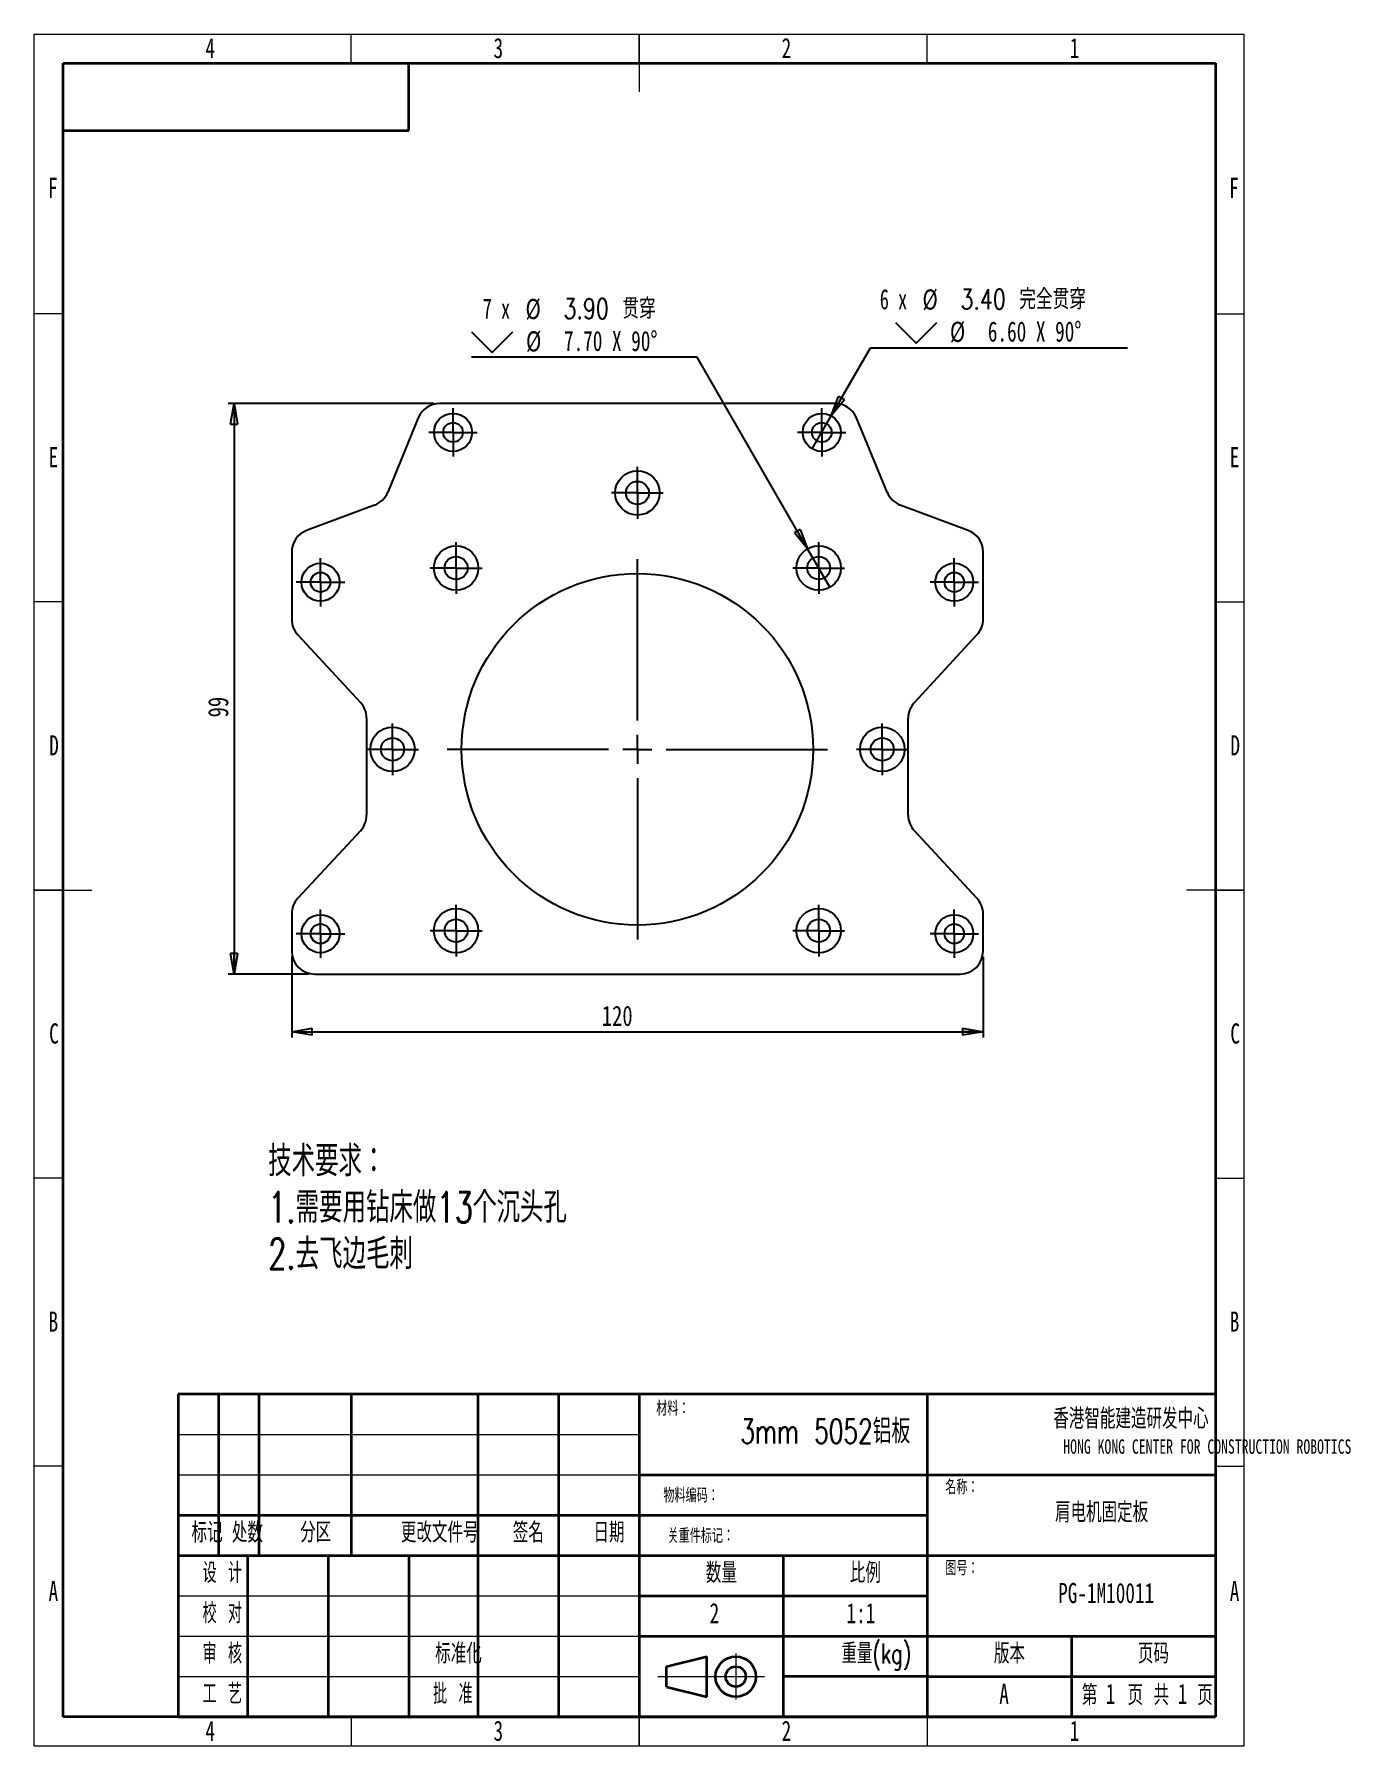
# Model space of a CAD drawing. Header units: millimetres. Extents: x 0 to 228, y 0 to 297.
import ezdxf

# ---------------------------------------------------------------- set-up
doc = ezdxf.new("R2010")
doc.units = ezdxf.units.MM
doc.linetypes.add('CENTERX2', pattern=[20.32, 12.7, -2.54, 2.54, -2.54])
for name, color, linetype, lineweight in [('标注层', 5, 'Continuous', 25), ('粗实线层', 7, 'Continuous', 25), ('轮廓实线层', 7, 'Continuous', 50)]:
    doc.layers.add(name, color=color, linetype=linetype, lineweight=lineweight)
doc.layers.add('细实线层', color=7, linetype='Continuous')
doc.styles.add('SLDTEXTSTYLE0', font='TXT', dxfattribs={"width": 0.7, "bigfont": 'bigfont'})
doc.styles.add('SLDTEXTSTYLE1', font='TXT', dxfattribs={"width": 0.633333, "bigfont": 'bigfont'})
doc.styles.add('SLDTEXTSTYLE2', font='TXT', dxfattribs={"width": 0.7})
doc.styles.add('SLDTEXTSTYLE3', font='TXT', dxfattribs={"width": 0.75})
doc.styles.add('SLDTEXTSTYLE4', font='TXT', dxfattribs={"width": 0.666667})
doc.styles.add('SLDTEXTSTYLE5', font='TXT', dxfattribs={"width": 0.75, "bigfont": 'bigfont'})
doc.dimstyles.new('SLDDIMSTYLE0', dxfattribs={"dimtxt": 3.5, "dimasz": 3.556, "dimexe": 0, "dimexo": 0.0625, "dimgap": 0.875, "dimtad": 1, "dimdec": 0, "dimrnd": 1e-09, "dimzin": 12, "dimdsep": 46, "dimtxsty": 'SLDTEXTSTYLE3', "dimblk1": 'CLOSED', "dimblk2": 'CLOSED', "dimsah": 1, "dimcen": 0.09, "dimadec": 0, "dimazin": 3, "dimtfac": 1, "dimtdec": 0, "dimtofl": 0, "dimtmove": 0, "dimatfit": 3, "dimldrblk": 'CLOSED', "dimfxl": 1, "dimfrac": 2, "dimtolj": 1, "dimtzin": 12, "dimarcsym": 0})
doc.dimstyles.new('SLDDIMSTYLE1', dxfattribs={"dimtxt": 3.5, "dimasz": 3.556, "dimexe": 0, "dimexo": 0.0625, "dimgap": 0.875, "dimtad": 0, "dimtih": 1, "dimtoh": 1, "dimrnd": 1e-09, "dimzin": 4, "dimdsep": 46, "dimtxsty": 'SLDTEXTSTYLE3', "dimblk1": 'NONE', "dimblk2": 'CLOSED', "dimsah": 1, "dimcen": 0, "dimadec": 0, "dimazin": 1, "dimtfac": 1, "dimtmove": 0, "dimatfit": 3, "dimldrblk": 'NONE', "dimfxl": 1, "dimfrac": 2, "dimtolj": 1, "dimtzin": 12, "dimarcsym": 0})

# ---------------------------------------------------------------- blocks, each defined once
blk = doc.blocks.new('_Closed')
at = {"color": 0, "linetype": 'ByBlock', "lineweight": -2}
for p, q in [((-1, 0.166667), (0, 0)), ((-1, 0.166667), (-1, -0.166667)), ((0, 0), (-1, -0.166667)), ((0, 0), (-1, 0))]:
    blk.add_line(p, q, dxfattribs=at)
blk = doc.blocks.new('_D')
at = {"layer": '标注层'}
for p, q in [((44.68, 136.91), (44.68, 122.91)), ((164.68, 136.91), (164.68, 122.91)), ((44.68, 123.91), (164.68, 123.91))]:
    blk.add_line(p, q, dxfattribs=at)
at = {"layer": '标注层', "xscale": 3.556, "yscale": 3.556, "rotation": 180}
blk.add_blockref('_Closed', (44.68, 123.91, -106.5), dxfattribs=at)
at = {"layer": '标注层', "xscale": 3.556, "yscale": 3.556}
blk.add_blockref('_Closed', (164.68, 123.91, -106.5), dxfattribs=at)
at = {"layer": '标注层', "insert": (98.5, 128.42), "char_height": 3.5, "attachment_point": 1, "style": 'SLDTEXTSTYLE3'}
blk.add_mtext('120', dxfattribs=at)
blk = doc.blocks.new('_D_1')
at = {"layer": '标注层'}
for p, q in [((69.36, 232.91), (33.68, 232.91)), ((34.68, 232.91), (34.68, 133.91)), ((47.68, 133.91), (33.68, 133.91))]:
    blk.add_line(p, q, dxfattribs=at)
at = {"layer": '标注层', "xscale": 3.556, "yscale": 3.556}
for p, rotation in [((34.68, 232.91, -106.5), 90), ((34.68, 133.91, -106.5), 270)]:
    blk.add_blockref('_Closed', p, dxfattribs=dict(at, rotation=rotation))
at = {"layer": '标注层', "insert": (30.17, 178.45), "char_height": 3.5, "attachment_point": 1, "rotation": 90, "style": 'SLDTEXTSTYLE3'}
blk.add_mtext('99', dxfattribs=at)
blk = doc.blocks.new('SW_SYMBOL_HOLE_SINK')
at = {"layer": '标注层', "color": 0}
for p, q in [((0, 875), (800, 75)), ((800, 75), (1600, 875))]:
    blk.add_line(p, q, dxfattribs=at)
blk = doc.blocks.new('_D_2')
at = {"layer": '标注层'}
for p, q in [((115.03, 240.95), (75.91, 240.95)), ((134.22, 207.71), (115.03, 240.95)), ((138.07, 201.04), (134.22, 207.71))]:
    blk.add_line(p, q, dxfattribs=at)
at = {"layer": '标注层', "xscale": 0.0044707031, "yscale": 0.0044707031, "zscale": 0.0044707031}
blk.add_blockref('SW_SYMBOL_HOLE_SINK', (75.91, 241.44), dxfattribs=at)
at = {"layer": '标注层', "xscale": 3.556, "yscale": 3.556, "rotation": 300}
blk.add_blockref('_Closed', (134.22, 207.71, -106.5), dxfattribs=at)
at = {"layer": '标注层', "char_height": 3.5, "attachment_point": 1}
for s, insert, style in [('7 x', (77.84, 251.13), 'SLDTEXTSTYLE4'), ('%%c', (85.26, 251.07), 'SLDTEXTSTYLE3'), ('3.90 贯穿', (91.85, 251.13), 'SLDTEXTSTYLE5'), ('%%c', (85.35, 245.46), 'SLDTEXTSTYLE3'), ('7.70 X 90°', (91.94, 245.52), 'SLDTEXTSTYLE2')]:
    blk.add_mtext(s, dxfattribs=dict(at, insert=insert, style=style))
blk = doc.blocks.new('_None')
blk = doc.blocks.new('_D_3')
at = {"layer": '标注层'}
for p, q in [((138.33, 230.77), (145.16, 242.59)), ((145.16, 242.59), (189.74, 242.59)), ((135.03, 225.05), (138.33, 230.77))]:
    blk.add_line(p, q, dxfattribs=at)
at = {"layer": '标注层', "xscale": 0.0044707031, "yscale": 0.0044707031, "zscale": 0.0044707031}
blk.add_blockref('SW_SYMBOL_HOLE_SINK', (149.48, 243.08), dxfattribs=at)
at = {"layer": '标注层', "xscale": 3.556, "yscale": 3.556, "rotation": 240}
blk.add_blockref('_Closed', (138.33, 230.77, -106.5), dxfattribs=at)
at = {"layer": '标注层', "char_height": 3.5, "attachment_point": 1}
for s, insert, style in [('6 x', (146.75, 252.77), 'SLDTEXTSTYLE4'), ('%%c', (154.16, 252.72), 'SLDTEXTSTYLE3'), ('3.40 完全贯穿', (160.75, 252.77), 'SLDTEXTSTYLE5'), ('%%c', (158.92, 247.11), 'SLDTEXTSTYLE3'), ('6.60 X 90°', (165.51, 247.16), 'SLDTEXTSTYLE2')]:
    blk.add_mtext(s, dxfattribs=dict(at, insert=insert, style=style))
blk = doc.blocks.new('SW_CENTERMARKSYMBOL_0')
at = {"layer": '标注层', "color": 0}
for p, q in [((0, 2.5), (0, 4.2)), ((-2.5, 0), (-4.2, 0)), ((0, 0), (-2.5, 0)), ((0, 0), (0, 2.5)), ((0, 0), (0, -2.5)), ((0, 0), (2.5, 0)), ((2.5, 0), (4.2, 0)), ((0, -2.5), (0, -4.2))]:
    blk.add_line(p, q, dxfattribs=at)
blk = doc.blocks.new('SW_CENTERMARKSYMBOL_1')
at = {"layer": '标注层', "color": 0}
for p, q in [((0, 2.5), (0, 4.2)), ((-2.5, 0), (-4.2, 0)), ((0, 0), (-2.5, 0)), ((0, 0), (0, 2.5)), ((0, 0), (0, -2.5)), ((0, 0), (2.5, 0)), ((2.5, 0), (4.2, 0)), ((0, -2.5), (0, -4.2))]:
    blk.add_line(p, q, dxfattribs=at)
blk = doc.blocks.new('SW_CENTERMARKSYMBOL_2')
at = {"layer": '标注层', "color": 0}
for p, q in [((0, 2.5), (0, 4.2)), ((-2.5, 0), (-4.2, 0)), ((0, 0), (-2.5, 0)), ((0, 0), (0, 2.5)), ((0, 0), (0, -2.5)), ((0, 0), (2.5, 0)), ((2.5, 0), (4.2, 0)), ((0, -2.5), (0, -4.2))]:
    blk.add_line(p, q, dxfattribs=at)
blk = doc.blocks.new('SW_CENTERMARKSYMBOL_3')
at = {"layer": '标注层', "color": 0}
for p, q in [((0, 2.5), (0, 4.2)), ((-2.5, 0), (-4.2, 0)), ((0, 0), (-2.5, 0)), ((0, 0), (0, 2.5)), ((0, 0), (0, -2.5)), ((0, 0), (2.5, 0)), ((2.5, 0), (4.2, 0)), ((0, -2.5), (0, -4.2))]:
    blk.add_line(p, q, dxfattribs=at)
blk = doc.blocks.new('SW_CENTERMARKSYMBOL_4')
at = {"layer": '标注层', "color": 0}
for p, q in [((0, 2.5), (0, 4.2)), ((-2.5, 0), (-4.2, 0)), ((0, 0), (-2.5, 0)), ((0, 0), (0, 2.5)), ((0, 0), (0, -2.5)), ((0, 0), (2.5, 0)), ((2.5, 0), (4.2, 0)), ((0, -2.5), (0, -4.2))]:
    blk.add_line(p, q, dxfattribs=at)
blk = doc.blocks.new('SW_CENTERMARKSYMBOL_5')
at = {"layer": '标注层', "color": 0}
for p, q in [((0, 2.5), (0, 4.2)), ((-2.5, 0), (-4.2, 0)), ((0, 0), (-2.5, 0)), ((0, 0), (0, 2.5)), ((0, 0), (0, -2.5)), ((0, 0), (2.5, 0)), ((2.5, 0), (4.2, 0)), ((0, -2.5), (0, -4.2))]:
    blk.add_line(p, q, dxfattribs=at)
blk = doc.blocks.new('SW_CENTERMARKSYMBOL_6')
at = {"layer": '标注层', "color": 0}
for p, q in [((0, 5), (0, 33)), ((-5, 0), (-33, 0)), ((0, 0), (-2.5, 0)), ((0, 0), (0, 2.5)), ((0, 0), (0, -2.5)), ((0, 0), (2.5, 0)), ((5, 0), (33, 0)), ((0, -5), (0, -33))]:
    blk.add_line(p, q, dxfattribs=at)
blk = doc.blocks.new('SW_CENTERMARKSYMBOL_7')
at = {"layer": '标注层', "color": 0}
for p, q in [((0, 2.5), (0, 4.5)), ((-2.5, 0), (-4.5, 0)), ((0, 0), (-2.5, 0)), ((0, 0), (0, 2.5)), ((0, 0), (0, -2.5)), ((0, 0), (2.5, 0)), ((2.5, 0), (4.5, 0)), ((0, -2.5), (0, -4.5))]:
    blk.add_line(p, q, dxfattribs=at)
blk = doc.blocks.new('SW_CENTERMARKSYMBOL_8')
at = {"layer": '标注层', "color": 0}
for p, q in [((0, 2.5), (0, 4.5)), ((-2.5, 0), (-4.5, 0)), ((0, 0), (-2.5, 0)), ((0, 0), (0, 2.5)), ((0, 0), (0, -2.5)), ((0, 0), (2.5, 0)), ((2.5, 0), (4.5, 0)), ((0, -2.5), (0, -4.5))]:
    blk.add_line(p, q, dxfattribs=at)
blk = doc.blocks.new('SW_CENTERMARKSYMBOL_9')
at = {"layer": '标注层', "color": 0}
for p, q in [((0, 2.5), (0, 4.5)), ((-2.5, 0), (-4.5, 0)), ((0, 0), (-2.5, 0)), ((0, 0), (0, 2.5)), ((0, 0), (0, -2.5)), ((0, 0), (2.5, 0)), ((2.5, 0), (4.5, 0)), ((0, -2.5), (0, -4.5))]:
    blk.add_line(p, q, dxfattribs=at)
blk = doc.blocks.new('SW_CENTERMARKSYMBOL_10')
at = {"layer": '标注层', "color": 0}
for p, q in [((0, 2.5), (0, 4.5)), ((-2.5, 0), (-4.5, 0)), ((0, 0), (-2.5, 0)), ((0, 0), (0, 2.5)), ((0, 0), (0, -2.5)), ((0, 0), (2.5, 0)), ((2.5, 0), (4.5, 0)), ((0, -2.5), (0, -4.5))]:
    blk.add_line(p, q, dxfattribs=at)
blk = doc.blocks.new('SW_CENTERMARKSYMBOL_11')
at = {"layer": '标注层', "color": 0}
for p, q in [((0, 2.5), (0, 4.5)), ((-2.5, 0), (-4.5, 0)), ((0, 0), (-2.5, 0)), ((0, 0), (0, 2.5)), ((0, 0), (0, -2.5)), ((0, 0), (2.5, 0)), ((2.5, 0), (4.5, 0)), ((0, -2.5), (0, -4.5))]:
    blk.add_line(p, q, dxfattribs=at)
blk = doc.blocks.new('SW_CENTERMARKSYMBOL_12')
at = {"layer": '标注层', "color": 0}
for p, q in [((0, 2.5), (0, 4.5)), ((-2.5, 0), (-4.5, 0)), ((0, 0), (-2.5, 0)), ((0, 0), (0, 2.5)), ((0, 0), (0, -2.5)), ((0, 0), (2.5, 0)), ((2.5, 0), (4.5, 0)), ((0, -2.5), (0, -4.5))]:
    blk.add_line(p, q, dxfattribs=at)
blk = doc.blocks.new('SW_CENTERMARKSYMBOL_13')
at = {"layer": '标注层', "color": 0}
for p, q in [((0, 2.5), (0, 4.5)), ((-2.5, 0), (-4.5, 0)), ((0, 0), (-2.5, 0)), ((0, 0), (0, 2.5)), ((0, 0), (0, -2.5)), ((0, 0), (2.5, 0)), ((2.5, 0), (4.5, 0)), ((0, -2.5), (0, -4.5))]:
    blk.add_line(p, q, dxfattribs=at)

msp = doc.modelspace()

# ---------------------------------------------------------------- linework, layer by layer
at = {"color": 7, "linetype": 'Continuous', "lineweight": 18}
for p, q in [((0, 0), (0, 297)), ((0, 297), (210, 297)), ((210, 0), (210, 297)), ((0, 0), (210, 0))]:
    msp.add_line(p, q, dxfattribs=at)
at = {"color": 7, "linetype": 'Continuous', "lineweight": 25}
for p, q in [((139.004, 232.908), (70.361, 232.908)), ((66.662, 230.431), (61.346, 217.519)), ((148.019, 217.519), (142.702, 230.431)), ((59.051, 215.296), (47.278, 210.881)), ((162.087, 210.881), (150.313, 215.296)), ((44.682, 207.136), (44.682, 195.479)), ((164.682, 195.479), (164.682, 207.136)), ((45.751, 192.757), (56.614, 181.059)), ((152.751, 181.059), (163.614, 192.757)), ((57.682, 178.337), (57.682, 161.479)), ((151.682, 161.479), (151.682, 178.337)), ((56.614, 158.757), (45.751, 147.059)), ((163.614, 147.059), (152.751, 158.757)), ((44.682, 144.337), (44.682, 137.908)), ((164.682, 137.908), (164.682, 144.337)), ((48.682, 133.908), (160.682, 133.908))]:
    msp.add_line(p, q, dxfattribs=at)
for centre, radius in [((72.682, 227.908), 3.3), ((72.682, 227.908), 1.7), ((136.682, 227.908), 3.3), ((136.682, 227.908), 1.7), ((104.682, 217.408), 3.85), ((104.682, 217.408), 2), ((73.216, 204.374), 3.85), ((136.149, 204.374), 3.85), ((49.682, 201.908), 3.3), ((73.216, 204.374), 2), ((136.149, 204.374), 2), ((159.682, 201.908), 3.3), ((49.682, 201.908), 1.7), ((104.682, 172.908), 30.5), ((159.682, 201.908), 1.7), ((62.182, 172.908), 3.85), ((147.182, 172.908), 3.85), ((62.182, 172.908), 2), ((147.182, 172.908), 2), ((49.682, 140.908), 3.3), ((49.682, 140.908), 1.7), ((73.216, 141.442), 3.85), ((73.216, 141.442), 2), ((136.149, 141.442), 3.85), ((136.149, 141.442), 2), ((159.682, 140.908), 3.3), ((159.682, 140.908), 1.7)]:
    msp.add_circle(centre, radius, dxfattribs=at)
for centre, start, end in [((70.361, 228.908), 90, 157.61986), ((139.004, 228.908), 22.38014, 90), ((57.647, 219.042), 290.55605, 337.61986), ((151.718, 219.042), 202.38014, 249.44395), ((48.682, 207.136), 110.55605, 180), ((160.682, 207.136), 0, 69.44395), ((48.682, 195.479), 180, 222.8789), ((160.682, 195.479), 317.1211, 0), ((53.682, 178.337), 0, 42.8789), ((155.682, 178.337), 137.1211, 180), ((53.682, 161.479), 317.1211, 0), ((155.682, 161.479), 180, 222.8789), ((48.682, 144.337), 137.1211, 180), ((160.682, 144.337), 0, 42.8789), ((48.682, 137.908), 180, 270), ((160.682, 137.908), 270, 0)]:
    msp.add_arc(centre, 4, start, end, dxfattribs=at)
at = {"layer": '粗实线层', "lineweight": 35}
for p, q in [((65, 280.27), (65, 292)), ((5, 280.27), (65, 280.27)), ((205, 61), (25, 61)), ((25, 61), (25, 5)), ((32, 61), (32, 33)), ((39, 61), (39, 33)), ((55, 61), (55, 33)), ((77, 61), (77, 33)), ((91, 61), (91, 5)), ((105, 61), (105, 5)), ((155, 61), (155, 5)), ((205, 61), (205, 5)), ((105, 47), (205, 47)), ((25, 40), (105, 40)), ((105, 40), (155, 40)), ((25, 33), (205, 33)), ((37, 33), (37, 5)), ((51, 33), (51, 5)), ((65, 33), (65, 5)), ((77, 33), (77, 5)), ((130, 33), (130, 5)), ((105, 26), (155, 26)), ((105, 19), (155, 19)), ((155, 19), (205, 19)), ((180, 19), (180, 5)), ((109.75, 13.75), (116.75, 15.5)), ((116.75, 8.5), (116.75, 15.5)), ((109.75, 10.25), (109.75, 13.75)), ((155, 12), (130, 12)), ((155, 12), (205, 12)), ((109.75, 10.25), (116.75, 8.5)), ((25, 5), (205, 5))]:
    msp.add_line(p, q, dxfattribs=at)
for radius in [3.5, 1.75]:
    msp.add_circle((121.75, 12), radius, dxfattribs=at)
at = {"layer": '细实线层', "lineweight": 18}
for p, q in [((25, 54), (105, 54)), ((25, 47), (105, 47)), ((25, 26), (105, 26)), ((25, 19), (105, 19)), ((25, 12), (105, 12)), ((108.25, 12), (126.75, 12))]:
    msp.add_line(p, q, dxfattribs=at)
at = {"layer": '细实线层', "linetype": 'CENTERX2', "lineweight": 18}
msp.add_line((121.75, 16), (121.75, 8), dxfattribs=at)
at = {"layer": '轮廓实线层', "linetype": 'Continuous', "lineweight": 18}
for p, q in [((55, 292), (55, 297)), ((105, 297.001), (105, 286.999)), ((105, 292), (105, 297)), ((155, 292), (155, 297)), ((5, 248.5), (0, 248.5)), ((205, 248.5), (210, 248.5)), ((5, 198.5), (0, 198.5)), ((205, 198.5), (210, 198.5)), ((-0.001, 148.5), (10.001, 148.5)), ((5, 148.5), (0, 148.5)), ((210.001, 148.5), (199.999, 148.5)), ((205, 148.5), (210, 148.5)), ((5, 98.5), (0, 98.5)), ((205, 98.5), (210, 98.5)), ((5, 48.5), (0, 48.5)), ((205, 48.5), (210, 48.5)), ((105, -0.001), (105, 10.001)), ((55, 5), (55, 0)), ((105, 5), (105, 0)), ((155, 5), (155, 0))]:
    msp.add_line(p, q, dxfattribs=at)
at = {"layer": '轮廓实线层', "linetype": 'Continuous', "lineweight": 35}
for p, q in [((5, 5), (5, 292)), ((5, 292), (205, 292)), ((205, 292), (205, 5)), ((205, 5), (5, 5))]:
    msp.add_line(p, q, dxfattribs=at)

# ---------------------------------------------------------------- block references
at = {"layer": '标注层'}
for name, p in [('SW_CENTERMARKSYMBOL_0', (72.682, 227.908)), ('SW_CENTERMARKSYMBOL_5', (136.682, 227.908)), ('SW_CENTERMARKSYMBOL_13', (104.682, 217.408)), ('SW_CENTERMARKSYMBOL_10', (73.216, 204.374)), ('SW_CENTERMARKSYMBOL_7', (136.149, 204.374)), ('SW_CENTERMARKSYMBOL_1', (49.682, 201.908)), ('SW_CENTERMARKSYMBOL_6', (104.682, 172.908)), ('SW_CENTERMARKSYMBOL_4', (159.682, 201.908)), ('SW_CENTERMARKSYMBOL_12', (62.182, 172.908)), ('SW_CENTERMARKSYMBOL_11', (147.182, 172.908)), ('SW_CENTERMARKSYMBOL_9', (73.216, 141.442)), ('SW_CENTERMARKSYMBOL_8', (136.149, 141.442)), ('SW_CENTERMARKSYMBOL_2', (49.682, 140.908)), ('SW_CENTERMARKSYMBOL_3', (159.682, 140.908))]:
    msp.add_blockref(name, p, dxfattribs=at)

# ---------------------------------------------------------------- texts
at = {"layer": '标注层', "attachment_point": 1, "style": 'SLDTEXTSTYLE0'}
for s, insert, char_height in [('技术要求：', (40.593, 104.122), 5.2917), ('1.需要用钻床做13个沉头孔', (40.593, 96.067), 5.29167), ('2.去飞边毛刺', (40.593, 88.011), 5.2917)]:
    msp.add_mtext(s, dxfattribs=dict(at, insert=insert, char_height=char_height))
at = {"layer": '细实线层', "attachment_point": 2}
for s, insert, char_height, style in [('材料：', (110.827, 59.78), 2.5, 'SLDTEXTSTYLE0'), ('3mm 5052铝板', (137.297, 56.696), 4.2333, 'SLDTEXTSTYLE0'), ('香港智能建造研发中心', (190.341, 58.519), 3.5, 'SLDTEXTSTYLE0'), ('HONG KONG CENTER FOR CONSTRUCTION ROBOTICS', (203.601, 53.17), 2.5, 'SLDTEXTSTYLE2'), ('物料编码：', (114.002, 44.692), 2.5, 'SLDTEXTSTYLE0'), ('名称：', (161.003, 46.143), 2.5, 'SLDTEXTSTYLE0'), ('肩电机固定板', (185.248, 42.262), 3.5, 'SLDTEXTSTYLE0'), ('标记', (30, 38.762), 3.5, 'SLDTEXTSTYLE0'), ('处数', (37.002, 38.762), 3.5, 'SLDTEXTSTYLE0'), ('分区', (48.834, 38.799), 3.5, 'SLDTEXTSTYLE0'), ('更改文件号', (70.38, 38.762), 3.5, 'SLDTEXTSTYLE0'), ('签名', (85.75, 38.762), 3.5, 'SLDTEXTSTYLE0'), ('日期', (99.752, 38.762), 3.5, 'SLDTEXTSTYLE0'), ('关重件标记：', (115.69, 37.692), 2.5, 'SLDTEXTSTYLE0'), ('设 计', (32.641, 31.762), 3.5, 'SLDTEXTSTYLE1'), ('数量', (119.255, 31.762), 3.5, 'SLDTEXTSTYLE0'), ('比例', (144.25, 31.762), 3.5, 'SLDTEXTSTYLE0'), ('图号：', (161.003, 32.086), 2.5, 'SLDTEXTSTYLE0'), ('PG-1M10011', (186.034, 28.262), 3.5, 'SLDTEXTSTYLE2'), ('校 对', (32.643, 24.762), 3.5, 'SLDTEXTSTYLE1'), ('2', (118.044, 24.762), 3.5, 'SLDTEXTSTYLE2'), ('1:1', (143.477, 24.762), 3.5, 'SLDTEXTSTYLE2'), ('审 核', (32.641, 17.762), 3.5, 'SLDTEXTSTYLE1'), ('标准化', (73.627, 17.762), 3.5, 'SLDTEXTSTYLE0'), ('重量(kg)', (146.137, 17.762), 3.5, 'SLDTEXTSTYLE0'), ('版本', (169.25, 17.762), 3.5, 'SLDTEXTSTYLE0'), ('页码', (194.25, 17.762), 3.5, 'SLDTEXTSTYLE0'), ('工 艺', (32.641, 10.762), 3.5, 'SLDTEXTSTYLE1'), ('批 准', (72.643, 10.788), 3.5, 'SLDTEXTSTYLE1'), ('A', (168.32, 10.762), 3.5, 'SLDTEXTSTYLE2'), ('第', (183.159, 10.543), 3.5, 'SLDTEXTSTYLE0'), ('1', (186.794, 10.762), 3.5, 'SLDTEXTSTYLE2'), ('页', (191.104, 10.543), 3.5, 'SLDTEXTSTYLE0'), ('共', (195.609, 10.543), 3.5, 'SLDTEXTSTYLE0'), ('1', (199.294, 10.762), 3.5, 'SLDTEXTSTYLE2'), ('页', (203.199, 10.543), 3.5, 'SLDTEXTSTYLE0')]:
    msp.add_mtext(s, dxfattribs=dict(at, insert=insert, char_height=char_height, style=style))
at = {"layer": '轮廓实线层', "char_height": 3.5, "attachment_point": 2, "style": 'SLDTEXTSTYLE2'}
for s, insert in [('4', (30.544, 296.352)), ('3', (80.544, 296.352)), ('2', (130.544, 296.352)), ('1', (180.544, 296.352)), ('F', (3.224, 272.102)), ('F', (208.224, 272.102)), ('E', (3.318, 225.352)), ('E', (208.318, 225.352)), ('D', (3.43, 175.352)), ('D', (208.43, 175.352)), ('C', (3.427, 125.352)), ('C', (208.427, 125.352)), ('B', (3.32, 75.352)), ('B', (208.32, 75.352)), ('A', (3.32, 28.602)), ('A', (208.32, 28.602)), ('4', (30.544, 4.352)), ('3', (80.544, 4.352)), ('2', (130.544, 4.352)), ('1', (180.544, 4.352))]:
    msp.add_mtext(s, dxfattribs=dict(at, insert=insert))

# ---------------------------------------------------------------- dimensions: what is measured, and where the dimension line sits
at = {"layer": '标注层'}
for p1, p2, text, picture, middle in [((135.032, 225.05), (138.332, 230.766), '6 x <> 完全贯穿\\P{\\fGDT;w}%%c 6.60 X 90°\\P', '_D_3', (168.247, 248.203)), ((138.074, 201.04), (134.224, 207.708), '7 x <> 贯穿\\P{\\fGDT;w}%%c 7.70 X 90°\\P', '_D_2', (94.675, 246.56))]:
    dim = msp.add_diameter_dim_2p(p1=p1, p2=p2, text=text, dimstyle='SLDDIMSTYLE1', dxfattribs=at)
    dim.commit()
    dim.dimension.update_dxf_attribs({"geometry": picture, "text_midpoint": middle, "dimtype": 163})
dim = msp.add_linear_dim(base=(34.682, 133.908), p1=(70.361, 232.908), p2=(48.682, 133.908), angle=90, dimstyle='SLDDIMSTYLE0', dxfattribs=at)
dim.commit()
dim.dimension.update_dxf_attribs({"geometry": '_D_1', "text_midpoint": (34.682, 181.037), "dimtype": 160})
dim = msp.add_linear_dim(base=(164.682, 123.908), p1=(44.682, 137.908), p2=(164.682, 137.908), dimstyle='SLDDIMSTYLE0', dxfattribs=at)
dim.commit()
dim.dimension.update_dxf_attribs({"geometry": '_D', "text_midpoint": (102.378, 123.908), "dimtype": 160})

doc.saveas('drawing.dxf')
